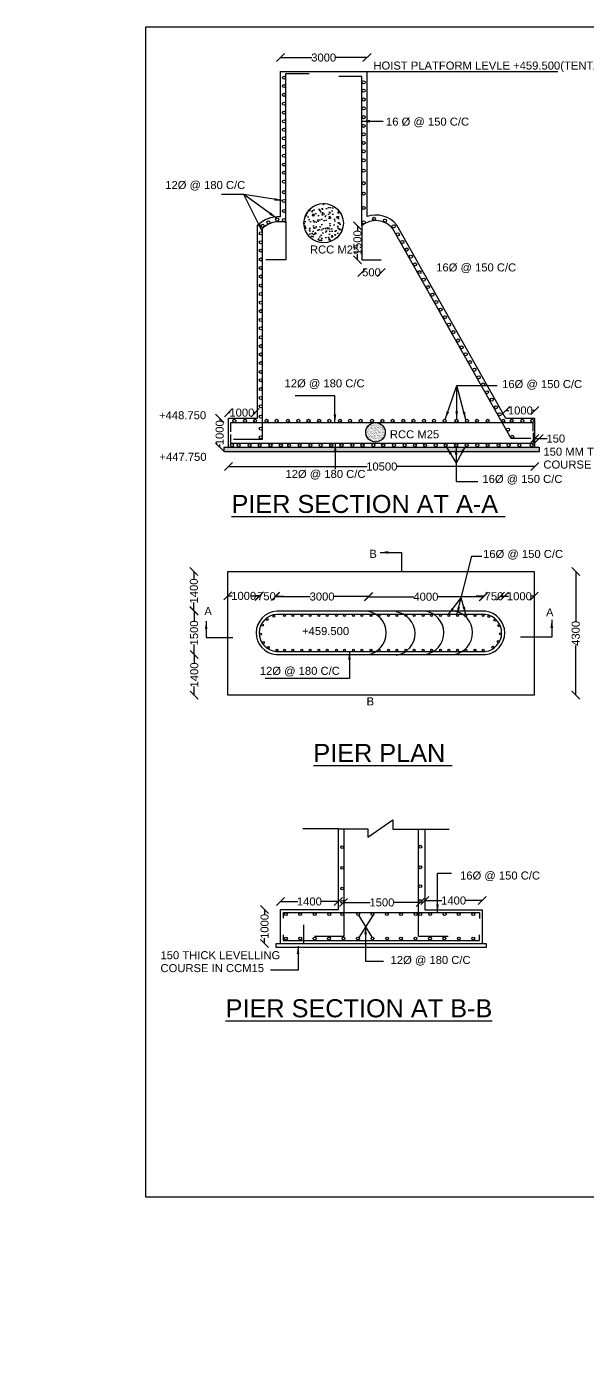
# Model space of a CAD drawing. Header units: millimetres. Extents: x 2282376 to 2969444, y 18293550 to 18626589.
# Drawn here: x 2282376 to 2421875, y 18293550 to 18626589 of the extents above; entities that cross this region are included whole.
import ezdxf

# ---------------------------------------------------------------- set-up
doc = ezdxf.new("R2010")
doc.units = ezdxf.units.MM
doc.header["$MEASUREMENT"] = 0
doc.layers.add('DRAWING', color=2, linetype='Continuous')
doc.layers.add('TEXT', color=7, linetype='Continuous')
doc.styles.get("Standard").update_dxf_attribs({"font": 'arial.ttf', "height": 2000})
doc.dimstyles.get("Standard").update_dxf_attribs({"dimtxt": 2000, "dimasz": 2000, "dimexe": 0.18, "dimexo": 0.0625, "dimgap": 0.09, "dimtad": 0, "dimdec": 0, "dimzin": 0, "dimdsep": 46, "dimtxsty": 'Standard', "dimblk": 'OBLIQUE', "dimcen": 0.09, "dimse1": 1, "dimse2": 1, "dimadec": 0, "dimazin": 0, "dimtfac": 1, "dimtdec": 0, "dimtofl": 0, "dimtmove": 0, "dimatfit": 3, "dimfxl": 1, "dimtolj": 1, "dimtzin": 0, "dimarcsym": 0})

# ---------------------------------------------------------------- blocks, each defined once
blk = doc.blocks.new('_Oblique')
at = {"color": 0, "linetype": 'ByBlock', "lineweight": -2}
blk.add_line((-0.5, -0.5), (0.5, 0.5), dxfattribs=at)
blk = doc.blocks.new('*D56')
at = {"layer": 'Defpoints', "color": 0, "transparency": 16777216}
for p in [(2367062, 18618902), (2345496, 18615444), (2367062, 18615444)]:
    blk.add_point(p, dxfattribs=at)
at = {"layer": 'DRAWING', "color": 0, "lineweight": -2, "transparency": 16777216}
for p, q in [((2345496, 18618902), (2353297, 18618902)), ((2367062, 18618902), (2359261, 18618902))]:
    blk.add_line(p, q, dxfattribs=at)
at = {"layer": 'DRAWING', "color": 0, "lineweight": -2, "transparency": 16777216, "xscale": 2000, "yscale": 2000, "zscale": 2000, "rotation": 180}
blk.add_blockref('_Oblique', (2345496, 18618902), dxfattribs=at)
at = {"layer": 'DRAWING', "color": 0, "lineweight": -2, "transparency": 16777216, "xscale": 2000, "yscale": 2000, "zscale": 2000}
blk.add_blockref('_Oblique', (2367062, 18618902), dxfattribs=at)
at = {"layer": 'DRAWING', "color": 0, "transparency": 16777216, "insert": (2356279, 18618902), "char_height": 2000, "attachment_point": 5}
blk.add_mtext('\\A1;3000', dxfattribs=at)
blk = doc.blocks.new('*D57')
at = {"layer": 'Defpoints', "color": 0, "transparency": 16777216}
for p in [(2365766, 18577011), (2364688, 18568526), (2365766, 18568526)]:
    blk.add_point(p, dxfattribs=at)
at = {"layer": 'DRAWING', "color": 0, "lineweight": -2, "transparency": 16777216}
for p, q in [((2364688, 18577011), (2364688, 18575657)), ((2364688, 18568526), (2364688, 18569880))]:
    blk.add_line(p, q, dxfattribs=at)
at = {"layer": 'DRAWING', "color": 0, "lineweight": -2, "transparency": 16777216, "xscale": 2000, "yscale": 2000, "zscale": 2000}
for p, rotation in [((2364688, 18577011), 90), ((2364688, 18568526), 270)]:
    blk.add_blockref('_Oblique', p, dxfattribs=dict(at, rotation=rotation))
at = {"layer": 'DRAWING', "color": 0, "transparency": 16777216, "insert": (2364688, 18572768), "char_height": 2000, "attachment_point": 5, "rotation": 90}
blk.add_mtext('\\A1;1500', dxfattribs=at)
blk = doc.blocks.new('*D58')
at = {"layer": 'Defpoints', "color": 0, "transparency": 16777216}
for p in [(2365766, 18568526), (2370578, 18568526), (2370578, 18565379)]:
    blk.add_point(p, dxfattribs=at)
at = {"layer": 'DRAWING', "color": 0, "lineweight": -2, "transparency": 16777216}
for p, q in [((2365766, 18565379), (2365966, 18565379)), ((2370578, 18565379), (2370378, 18565379))]:
    blk.add_line(p, q, dxfattribs=at)
at = {"layer": 'DRAWING', "color": 0, "lineweight": -2, "transparency": 16777216, "xscale": 2000, "yscale": 2000, "zscale": 2000, "rotation": 180}
blk.add_blockref('_Oblique', (2365766, 18565379), dxfattribs=at)
at = {"layer": 'DRAWING', "color": 0, "lineweight": -2, "transparency": 16777216, "xscale": 2000, "yscale": 2000, "zscale": 2000}
blk.add_blockref('_Oblique', (2370578, 18565379), dxfattribs=at)
at = {"layer": 'DRAWING', "color": 0, "transparency": 16777216, "insert": (2368172, 18565379), "char_height": 2000, "attachment_point": 5}
blk.add_mtext('\\A1;500', dxfattribs=at)
blk = doc.blocks.new('*D59')
at = {"layer": 'Defpoints', "color": 0, "transparency": 16777216}
for p in [(2339219, 18530424), (2332612, 18529011), (2339219, 18528770)]:
    blk.add_point(p, dxfattribs=at)
at = {"layer": 'DRAWING', "color": 0, "lineweight": -2, "transparency": 16777216}
for p, q in [((2332612, 18530424), (2333026, 18530424)), ((2339219, 18530424), (2338804, 18530424))]:
    blk.add_line(p, q, dxfattribs=at)
at = {"layer": 'DRAWING', "color": 0, "lineweight": -2, "transparency": 16777216, "xscale": 2000, "yscale": 2000, "zscale": 2000, "rotation": 180}
blk.add_blockref('_Oblique', (2332612, 18530424), dxfattribs=at)
at = {"layer": 'DRAWING', "color": 0, "lineweight": -2, "transparency": 16777216, "xscale": 2000, "yscale": 2000, "zscale": 2000}
blk.add_blockref('_Oblique', (2339219, 18530424), dxfattribs=at)
at = {"layer": 'DRAWING', "color": 0, "transparency": 16777216, "insert": (2335915, 18530424), "char_height": 2000, "attachment_point": 5}
blk.add_mtext('\\A1;1000', dxfattribs=at)
blk = doc.blocks.new('*D60')
at = {"layer": 'Defpoints', "color": 0, "transparency": 16777216}
for p in [(2332612, 18529011), (2330389, 18521826), (2332612, 18521826)]:
    blk.add_point(p, dxfattribs=at)
at = {"layer": 'DRAWING', "color": 0, "lineweight": -2, "transparency": 16777216}
for p, q in [((2330389, 18529011), (2330389, 18528308)), ((2330389, 18521826), (2330389, 18522530))]:
    blk.add_line(p, q, dxfattribs=at)
at = {"layer": 'DRAWING', "color": 0, "lineweight": -2, "transparency": 16777216, "xscale": 2000, "yscale": 2000, "zscale": 2000}
for p, rotation in [((2330389, 18529011), 90), ((2330389, 18521826), 270)]:
    blk.add_blockref('_Oblique', p, dxfattribs=dict(at, rotation=rotation))
at = {"layer": 'DRAWING', "color": 0, "transparency": 16777216, "insert": (2330389, 18525419), "char_height": 2000, "attachment_point": 5, "rotation": 90}
blk.add_mtext('\\A1;1000', dxfattribs=at)
blk = doc.blocks.new('*D61')
at = {"layer": 'Defpoints', "color": 0, "transparency": 16777216}
for p in [(2332612, 18521826), (2408853, 18521826), (2408853, 18516992)]:
    blk.add_point(p, dxfattribs=at)
at = {"layer": 'DRAWING', "color": 0, "lineweight": -2, "transparency": 16777216}
for p, q in [((2332612, 18516992), (2367067, 18516992)), ((2408853, 18516992), (2374398, 18516992))]:
    blk.add_line(p, q, dxfattribs=at)
at = {"layer": 'DRAWING', "color": 0, "lineweight": -2, "transparency": 16777216, "xscale": 2000, "yscale": 2000, "zscale": 2000, "rotation": 180}
blk.add_blockref('_Oblique', (2332612, 18516992), dxfattribs=at)
at = {"layer": 'DRAWING', "color": 0, "lineweight": -2, "transparency": 16777216, "xscale": 2000, "yscale": 2000, "zscale": 2000}
blk.add_blockref('_Oblique', (2408853, 18516992), dxfattribs=at)
at = {"layer": 'DRAWING', "color": 0, "transparency": 16777216, "insert": (2370733, 18516992), "char_height": 2000, "attachment_point": 5}
blk.add_mtext('\\A1;10500', dxfattribs=at)
blk = doc.blocks.new('*D62')
at = {"layer": 'Defpoints', "color": 0, "transparency": 16777216}
for p in [(2408853, 18530962), (2401610, 18528927), (2408853, 18528927)]:
    blk.add_point(p, dxfattribs=at)
at = {"layer": 'DRAWING', "color": 0, "lineweight": -2, "transparency": 16777216}
for p, q in [((2401610, 18530962), (2402343, 18530962)), ((2408853, 18530962), (2408121, 18530962))]:
    blk.add_line(p, q, dxfattribs=at)
at = {"layer": 'DRAWING', "color": 0, "lineweight": -2, "transparency": 16777216, "xscale": 2000, "yscale": 2000, "zscale": 2000, "rotation": 180}
blk.add_blockref('_Oblique', (2401610, 18530962), dxfattribs=at)
at = {"layer": 'DRAWING', "color": 0, "lineweight": -2, "transparency": 16777216, "xscale": 2000, "yscale": 2000, "zscale": 2000}
blk.add_blockref('_Oblique', (2408853, 18530962), dxfattribs=at)
at = {"layer": 'DRAWING', "color": 0, "transparency": 16777216, "insert": (2405232, 18530962), "char_height": 2000, "attachment_point": 5}
blk.add_mtext('\\A1;1000', dxfattribs=at)
blk = doc.blocks.new('*D63')
at = {"layer": 'Defpoints', "color": 0, "transparency": 16777216}
for p in [(2409933, 18523956), (2408853, 18521826), (2409933, 18521826)]:
    blk.add_point(p, dxfattribs=at)
at = {"layer": 'DRAWING', "color": 0, "lineweight": -2, "transparency": 16777216}
for p, q in [((2408853, 18523956), (2409933, 18523956)), ((2409933, 18523956), (2411933, 18523956))]:
    blk.add_line(p, q, dxfattribs=at)
at = {"layer": 'DRAWING', "color": 0, "lineweight": -2, "transparency": 16777216, "xscale": 2000, "yscale": 2000, "zscale": 2000, "rotation": 180}
blk.add_blockref('_Oblique', (2408853, 18523956), dxfattribs=at)
at = {"layer": 'DRAWING', "color": 0, "lineweight": -2, "transparency": 16777216, "xscale": 2000, "yscale": 2000, "zscale": 2000}
blk.add_blockref('_Oblique', (2409933, 18523956), dxfattribs=at)
at = {"layer": 'DRAWING', "color": 0, "transparency": 16777216, "insert": (2414045, 18523956), "char_height": 2000, "attachment_point": 5}
blk.add_mtext('\\A1;150', dxfattribs=at)
blk = doc.blocks.new('*D92')
at = {"layer": 'Defpoints', "color": 0, "transparency": 16777216}
for p in [(2359924, 18408607), (2345502, 18406627), (2359924, 18406627)]:
    blk.add_point(p, dxfattribs=at)
at = {"layer": 'DRAWING', "color": 0, "lineweight": -2, "transparency": 16777216}
for p, q in [((2345502, 18408607), (2349824, 18408607)), ((2359924, 18408607), (2355602, 18408607))]:
    blk.add_line(p, q, dxfattribs=at)
at = {"layer": 'DRAWING', "color": 0, "lineweight": -2, "transparency": 16777216, "xscale": 2000, "yscale": 2000, "zscale": 2000, "rotation": 180}
blk.add_blockref('_Oblique', (2345502, 18408607), dxfattribs=at)
at = {"layer": 'DRAWING', "color": 0, "lineweight": -2, "transparency": 16777216, "xscale": 2000, "yscale": 2000, "zscale": 2000}
blk.add_blockref('_Oblique', (2359924, 18408607), dxfattribs=at)
at = {"layer": 'DRAWING', "color": 0, "transparency": 16777216, "insert": (2352713, 18408607), "char_height": 2000, "attachment_point": 5}
blk.add_mtext('\\A1;1400', dxfattribs=at)
blk = doc.blocks.new('*D93')
at = {"layer": 'Defpoints', "color": 0, "transparency": 16777216}
for p in [(2361228, 18408393), (2380321, 18408367), (2380321, 18408367)]:
    blk.add_point(p, dxfattribs=at)
at = {"layer": 'DRAWING', "color": 0, "lineweight": -2, "transparency": 16777216}
for p, q in [((2361228, 18408367), (2367886, 18408367)), ((2380321, 18408367), (2373664, 18408367))]:
    blk.add_line(p, q, dxfattribs=at)
at = {"layer": 'DRAWING', "color": 0, "lineweight": -2, "transparency": 16777216, "xscale": 2000, "yscale": 2000, "zscale": 2000, "rotation": 180}
blk.add_blockref('_Oblique', (2361228, 18408367), dxfattribs=at)
at = {"layer": 'DRAWING', "color": 0, "lineweight": -2, "transparency": 16777216, "xscale": 2000, "yscale": 2000, "zscale": 2000}
blk.add_blockref('_Oblique', (2380321, 18408367), dxfattribs=at)
at = {"layer": 'DRAWING', "color": 0, "transparency": 16777216, "insert": (2370775, 18408367), "char_height": 2000, "attachment_point": 5}
blk.add_mtext('\\A1;1500', dxfattribs=at)
blk = doc.blocks.new('*D94')
at = {"layer": 'Defpoints', "color": 0, "transparency": 16777216}
for p in [(2395742, 18408849), (2381485, 18406545), (2395742, 18406545)]:
    blk.add_point(p, dxfattribs=at)
at = {"layer": 'DRAWING', "color": 0, "lineweight": -2, "transparency": 16777216}
for p, q in [((2381485, 18408849), (2385725, 18408849)), ((2395742, 18408849), (2391502, 18408849))]:
    blk.add_line(p, q, dxfattribs=at)
at = {"layer": 'DRAWING', "color": 0, "lineweight": -2, "transparency": 16777216, "xscale": 2000, "yscale": 2000, "zscale": 2000, "rotation": 180}
blk.add_blockref('_Oblique', (2381485, 18408849), dxfattribs=at)
at = {"layer": 'DRAWING', "color": 0, "lineweight": -2, "transparency": 16777216, "xscale": 2000, "yscale": 2000, "zscale": 2000}
blk.add_blockref('_Oblique', (2395742, 18408849), dxfattribs=at)
at = {"layer": 'DRAWING', "color": 0, "transparency": 16777216, "insert": (2388614, 18408849), "char_height": 2000, "attachment_point": 5}
blk.add_mtext('\\A1;1400', dxfattribs=at)
blk = doc.blocks.new('*D95')
at = {"layer": 'Defpoints', "color": 0, "transparency": 16777216}
for p in [(2345502, 18406627), (2341570, 18398181), (2345502, 18398181)]:
    blk.add_point(p, dxfattribs=at)
at = {"layer": 'DRAWING', "color": 0, "lineweight": -2, "transparency": 16777216}
for p, q in [((2341570, 18406627), (2341570, 18405293)), ((2341570, 18398181), (2341570, 18399515))]:
    blk.add_line(p, q, dxfattribs=at)
at = {"layer": 'DRAWING', "color": 0, "lineweight": -2, "transparency": 16777216, "xscale": 2000, "yscale": 2000, "zscale": 2000}
for p, rotation in [((2341570, 18406627), 90), ((2341570, 18398181), 270)]:
    blk.add_blockref('_Oblique', p, dxfattribs=dict(at, rotation=rotation))
at = {"layer": 'DRAWING', "color": 0, "transparency": 16777216, "insert": (2341570, 18402404), "char_height": 2000, "attachment_point": 5, "rotation": 90}
blk.add_mtext('\\A1;1000', dxfattribs=at)
blk = doc.blocks.new('*D96')
at = {"layer": 'Defpoints', "color": 0, "transparency": 16777216}
for p in [(2332429, 18484762), (2332429, 18476372), (2340308, 18476372)]:
    blk.add_point(p, dxfattribs=at)
at = {"layer": 'DRAWING', "color": 0, "lineweight": -2, "transparency": 16777216}
for p, q in [((2332429, 18484762), (2333480, 18484762)), ((2340308, 18484762), (2339257, 18484762))]:
    blk.add_line(p, q, dxfattribs=at)
at = {"layer": 'DRAWING', "color": 0, "lineweight": -2, "transparency": 16777216, "xscale": 2000, "yscale": 2000, "zscale": 2000, "rotation": 180}
blk.add_blockref('_Oblique', (2332429, 18484762), dxfattribs=at)
at = {"layer": 'DRAWING', "color": 0, "lineweight": -2, "transparency": 16777216, "xscale": 2000, "yscale": 2000, "zscale": 2000}
blk.add_blockref('_Oblique', (2340308, 18484762), dxfattribs=at)
at = {"layer": 'DRAWING', "color": 0, "transparency": 16777216, "insert": (2336369, 18484762), "char_height": 2000, "attachment_point": 5}
blk.add_mtext('\\A1;1000', dxfattribs=at)
blk = doc.blocks.new('*D97')
at = {"layer": 'Defpoints', "color": 0, "transparency": 16777216}
for p in [(2344285, 18484658), (2344285, 18480133), (2340230, 18475587)]:
    blk.add_point(p, dxfattribs=at)
at = {"layer": 'DRAWING', "color": 0, "lineweight": -2, "transparency": 16777216}
for p, q in [((2340230, 18484658), (2338230, 18484658)), ((2344285, 18484658), (2346285, 18484658))]:
    blk.add_line(p, q, dxfattribs=at)
at = {"layer": 'DRAWING', "color": 0, "lineweight": -2, "transparency": 16777216, "xscale": 2000, "yscale": 2000, "zscale": 2000}
blk.add_blockref('_Oblique', (2340230, 18484658), dxfattribs=at)
at = {"layer": 'DRAWING', "color": 0, "lineweight": -2, "transparency": 16777216, "xscale": 2000, "yscale": 2000, "zscale": 2000, "rotation": 180}
blk.add_blockref('_Oblique', (2344285, 18484658), dxfattribs=at)
at = {"layer": 'DRAWING', "color": 0, "transparency": 16777216, "insert": (2342040, 18484658), "char_height": 2000, "attachment_point": 5}
blk.add_mtext('\\A1;750', dxfattribs=at)
blk = doc.blocks.new('*D98')
at = {"layer": 'Defpoints', "color": 0, "transparency": 16777216}
for p in [(2367466, 18484592), (2367466, 18480875), (2344285, 18480133)]:
    blk.add_point(p, dxfattribs=at)
at = {"layer": 'DRAWING', "color": 0, "lineweight": -2, "transparency": 16777216}
for p, q in [((2344285, 18484592), (2352893, 18484592)), ((2367466, 18484592), (2358858, 18484592))]:
    blk.add_line(p, q, dxfattribs=at)
at = {"layer": 'DRAWING', "color": 0, "lineweight": -2, "transparency": 16777216, "xscale": 2000, "yscale": 2000, "zscale": 2000, "rotation": 180}
blk.add_blockref('_Oblique', (2344285, 18484592), dxfattribs=at)
at = {"layer": 'DRAWING', "color": 0, "lineweight": -2, "transparency": 16777216, "xscale": 2000, "yscale": 2000, "zscale": 2000}
blk.add_blockref('_Oblique', (2367466, 18484592), dxfattribs=at)
at = {"layer": 'DRAWING', "color": 0, "transparency": 16777216, "insert": (2355875, 18484592), "char_height": 2000, "attachment_point": 5}
blk.add_mtext('\\A1;3000', dxfattribs=at)
blk = doc.blocks.new('*D99')
at = {"layer": 'Defpoints', "color": 0, "transparency": 16777216}
for p in [(2395975, 18484550), (2367466, 18480875), (2395975, 18480109)]:
    blk.add_point(p, dxfattribs=at)
at = {"layer": 'DRAWING', "color": 0, "lineweight": -2, "transparency": 16777216}
for p, q in [((2367466, 18484550), (2378697, 18484550)), ((2395975, 18484550), (2384743, 18484550))]:
    blk.add_line(p, q, dxfattribs=at)
at = {"layer": 'DRAWING', "color": 0, "lineweight": -2, "transparency": 16777216, "xscale": 2000, "yscale": 2000, "zscale": 2000, "rotation": 180}
blk.add_blockref('_Oblique', (2367466, 18484550), dxfattribs=at)
at = {"layer": 'DRAWING', "color": 0, "lineweight": -2, "transparency": 16777216, "xscale": 2000, "yscale": 2000, "zscale": 2000}
blk.add_blockref('_Oblique', (2395975, 18484550), dxfattribs=at)
at = {"layer": 'DRAWING', "color": 0, "transparency": 16777216, "insert": (2381720, 18484550), "char_height": 2000, "attachment_point": 5}
blk.add_mtext('\\A1;4000', dxfattribs=at)
blk = doc.blocks.new('*D100')
at = {"layer": 'Defpoints', "color": 0, "transparency": 16777216}
for p in [(2400291, 18484664), (2396211, 18479866), (2400291, 18475052)]:
    blk.add_point(p, dxfattribs=at)
at = {"layer": 'DRAWING', "color": 0, "lineweight": -2, "transparency": 16777216}
for p, q in [((2396211, 18484664), (2394211, 18484664)), ((2400291, 18484664), (2402291, 18484664))]:
    blk.add_line(p, q, dxfattribs=at)
at = {"layer": 'DRAWING', "color": 0, "lineweight": -2, "transparency": 16777216, "xscale": 2000, "yscale": 2000, "zscale": 2000}
blk.add_blockref('_Oblique', (2396211, 18484664), dxfattribs=at)
at = {"layer": 'DRAWING', "color": 0, "lineweight": -2, "transparency": 16777216, "xscale": 2000, "yscale": 2000, "zscale": 2000, "rotation": 180}
blk.add_blockref('_Oblique', (2400291, 18484664), dxfattribs=at)
at = {"layer": 'DRAWING', "color": 0, "transparency": 16777216, "insert": (2398664, 18484664), "char_height": 2000, "attachment_point": 5}
blk.add_mtext('\\A1;750', dxfattribs=at)
blk = doc.blocks.new('*D101')
at = {"layer": 'Defpoints', "color": 0, "transparency": 16777216}
for p in [(2401291, 18484664), (2408686, 18484664), (2408686, 18484664)]:
    blk.add_point(p, dxfattribs=at)
at = {"layer": 'DRAWING', "color": 0, "lineweight": -2, "transparency": 16777216}
for p, q in [((2401291, 18484664), (2402100, 18484664)), ((2408686, 18484664), (2407878, 18484664))]:
    blk.add_line(p, q, dxfattribs=at)
at = {"layer": 'DRAWING', "color": 0, "lineweight": -2, "transparency": 16777216, "xscale": 2000, "yscale": 2000, "zscale": 2000, "rotation": 180}
blk.add_blockref('_Oblique', (2401291, 18484664), dxfattribs=at)
at = {"layer": 'DRAWING', "color": 0, "lineweight": -2, "transparency": 16777216, "xscale": 2000, "yscale": 2000, "zscale": 2000}
blk.add_blockref('_Oblique', (2408686, 18484664), dxfattribs=at)
at = {"layer": 'DRAWING', "color": 0, "transparency": 16777216, "insert": (2404989, 18484664), "char_height": 2000, "attachment_point": 5}
blk.add_mtext('\\A1;1000', dxfattribs=at)
blk = doc.blocks.new('*D102')
at = {"layer": 'Defpoints', "color": 0, "transparency": 16777216}
for p in [(2332429, 18490853), (2323978, 18481138), (2332429, 18481138)]:
    blk.add_point(p, dxfattribs=at)
at = {"layer": 'DRAWING', "color": 0, "lineweight": -2, "transparency": 16777216}
for p, q in [((2323978, 18490853), (2323978, 18488884)), ((2323978, 18481138), (2323978, 18483107))]:
    blk.add_line(p, q, dxfattribs=at)
at = {"layer": 'DRAWING', "color": 0, "lineweight": -2, "transparency": 16777216, "xscale": 2000, "yscale": 2000, "zscale": 2000}
for p, rotation in [((2323978, 18490853), 90), ((2323978, 18481138), 270)]:
    blk.add_blockref('_Oblique', p, dxfattribs=dict(at, rotation=rotation))
at = {"layer": 'DRAWING', "color": 0, "transparency": 16777216, "insert": (2323978, 18485996), "char_height": 2000, "attachment_point": 5, "rotation": 90}
blk.add_mtext('\\A1;1400', dxfattribs=at)
blk = doc.blocks.new('*D103')
at = {"layer": 'Defpoints', "color": 0, "transparency": 16777216}
for p in [(2344588, 18480935), (2324026, 18470128), (2344460, 18470128)]:
    blk.add_point(p, dxfattribs=at)
at = {"layer": 'DRAWING', "color": 0, "lineweight": -2, "transparency": 16777216}
for p, q in [((2324026, 18480935), (2324026, 18478420)), ((2324026, 18470128), (2324026, 18472642))]:
    blk.add_line(p, q, dxfattribs=at)
at = {"layer": 'DRAWING', "color": 0, "lineweight": -2, "transparency": 16777216, "xscale": 2000, "yscale": 2000, "zscale": 2000}
for p, rotation in [((2324026, 18480935), 90), ((2324026, 18470128), 270)]:
    blk.add_blockref('_Oblique', p, dxfattribs=dict(at, rotation=rotation))
at = {"layer": 'DRAWING', "color": 0, "transparency": 16777216, "insert": (2324026, 18475531), "char_height": 2000, "attachment_point": 5, "rotation": 90}
blk.add_mtext('\\A1;1500', dxfattribs=at)
blk = doc.blocks.new('*D104')
at = {"layer": 'Defpoints', "color": 0, "transparency": 16777216}
for p in [(2345047, 18470128), (2324075, 18460003), (2345047, 18460003)]:
    blk.add_point(p, dxfattribs=at)
at = {"layer": 'DRAWING', "color": 0, "lineweight": -2, "transparency": 16777216}
for p, q in [((2324075, 18470128), (2324075, 18467954)), ((2324075, 18460003), (2324075, 18462177))]:
    blk.add_line(p, q, dxfattribs=at)
at = {"layer": 'DRAWING', "color": 0, "lineweight": -2, "transparency": 16777216, "xscale": 2000, "yscale": 2000, "zscale": 2000}
for p, rotation in [((2324075, 18470128), 90), ((2324075, 18460003), 270)]:
    blk.add_blockref('_Oblique', p, dxfattribs=dict(at, rotation=rotation))
at = {"layer": 'DRAWING', "color": 0, "transparency": 16777216, "insert": (2324075, 18465065), "char_height": 2000, "attachment_point": 5, "rotation": 90}
blk.add_mtext('\\A1;1400', dxfattribs=at)
blk = doc.blocks.new('*D105')
at = {"layer": 'Defpoints', "color": 0, "transparency": 16777216}
for p in [(2408686, 18490853), (2408686, 18460003), (2419010, 18460003)]:
    blk.add_point(p, dxfattribs=at)
at = {"layer": 'DRAWING', "color": 0, "lineweight": -2, "transparency": 16777216}
for p, q in [((2419010, 18490853), (2419010, 18478451)), ((2419010, 18460003), (2419010, 18472405))]:
    blk.add_line(p, q, dxfattribs=at)
at = {"layer": 'DRAWING', "color": 0, "lineweight": -2, "transparency": 16777216, "xscale": 2000, "yscale": 2000, "zscale": 2000}
for p, rotation in [((2419010, 18490853), 90), ((2419010, 18460003), 270)]:
    blk.add_blockref('_Oblique', p, dxfattribs=dict(at, rotation=rotation))
at = {"layer": 'DRAWING', "color": 0, "transparency": 16777216, "insert": (2419010, 18475428), "char_height": 2000, "attachment_point": 5, "rotation": 90}
blk.add_mtext('\\A1;4300', dxfattribs=at)

msp = doc.modelspace()

# ---------------------------------------------------------------- hatches: boundary and pattern name
at = {"layer": 'DRAWING'}
h = msp.add_hatch(dxfattribs=at)
h.set_pattern_fill('AR-CONC', color=0, scale=400, style=0)
h.set_pattern_definition([(50, (0, 0), (2869.04073, -251.00854), [300, -3300]), (355, (0, 0), (-555.00533, 3008.76853), [240, -2640]), (100.4514, (239, -21), (2314.03753, 2757.75817), [254.96076, -2804.56845]), (46.1842, (0, 800), (4268.9642, -662.07606), [450, -4950]), (96.6356, (355.7, 745), (3738.6508, 3896.4715), [382.4412, -4206.852]), (351.1842, (0, 800), (3738.6478, 3896.4744), [360, -3960]), (21, (400, 600), (2387.6282, -1610.47556), [300, -3300]), (326, (400, 600), (973.26133, 2900.6002), [240, -2640]), (71.4514, (599, 465.8), (3360.8905, 1290.122), [254.96076, -2804.56845]), (37.5, (0, 0), (48.63942, 1331.575415), [0, -2608, 0, -2680, 0, -2650]), (7.5, (0, 0), (1052.27815, 1577.64685), [0, -1528, 0, -2548, 0, -1010]), (327.5, (-892, 0), (2135.289745, -90.21949), [0, -1000, 0, -3120, 0, -4140]), (317.5, (-1292, 0), (2332.74468, 400.41993), [0, -1300, 0, -2072, 0, -2940])])
h.paths.add_polyline_path([(2351373.8, 18577639, 1), (2361169.7, 18577639, 1.00000018)])
h = msp.add_hatch(dxfattribs=at)
h.set_pattern_fill('AR-SAND', color=0, scale=250, style=0)
h.set_pattern_definition([(37.5, (0, 0), (-15.7483395, 481.705942), [0, -380, 0, -425, 0, -406.25]), (7.5, (0, 0), (442.444176, 705.536516), [0, -205, 0, -342.5, 0, -131.25]), (327.5, (-307.5, 0), (778.535465, 1.414763), [0, -125, 0, -450, 0, -587.5]), (317.5, (-307.5, 0), (751.53165, 219.418891), [0, -62.5, 0, -295, 0, -337.5])])
edge = h.paths.add_edge_path()
edge.add_arc((2369178.8, 18525531), 2425.6, 0, 360)
h = msp.add_hatch(dxfattribs=at)
h.set_pattern_fill('AR-SAND', color=0, scale=450, style=0)
h.set_pattern_definition([(37.5, (0, 0), (-28.34701, 867.070696), [0, -684, 0, -765, 0, -731.25]), (7.5, (0, 0), (796.39952, 1269.96573), [0, -369, 0, -616.5, 0, -236.25]), (327.5, (-553.5, 0), (1401.363838, 2.546574), [0, -225, 0, -810, 0, -1057.5]), (317.5, (-553.5, 0), (1352.75697, 394.954004), [0, -112.5, 0, -531, 0, -607.5])])
h.paths.add_polyline_path([(2409933.2, 18521825.9), (2331493.3, 18521825.9), (2331493.3, 18520650.3), (2409933.2, 18520650.3)])

# ---------------------------------------------------------------- linework, layer by layer
at = {"layer": 'DRAWING', "color": 0}
for points in [[(2794343.7, 18334935.7), (2312014.2, 18334935.7), (2312014.2, 18626588.9), (2794343.7, 18626588.9)], [(2331493.3, 18521825.9), (2409933.2, 18521825.9), (2409933.2, 18520650.3), (2331493.3, 18520650.3)], [(2332429.4, 18490853.1), (2408686.2, 18490853.1), (2408686.2, 18460003.2), (2332429.4, 18460003.2)], [(2344413, 18398180.6), (2396740.1, 18398180.6), (2396740.1, 18397120.6), (2344413, 18397120.6)]]:
    msp.add_lwpolyline(points, close=True, dxfattribs=at)
for points in [[(2332611.8, 18521825.9), (2332611.8, 18529011.3), (2339823.6, 18529011.3), (2339823.6, 18577126, -0.21548694), (2345495.9, 18579335.2), (2345495.9, 18615443.8), (2367062.2, 18615443.8)], [(2333795.9, 18523801), (2341075.3, 18523801), (2341075.3, 18576328.1, -0.27963339), (2346839.6, 18577854.7), (2346839.6, 18614906.6), (2352629.7, 18614906.6)], [(2407800.2, 18523985.9), (2402915.4, 18523985.9), (2373510.2, 18576241, 0.41731009), (2365766.1, 18577011.1), (2365766.1, 18614164), (2360059.4, 18614164)], [(2408853.5, 18521825.9), (2408853.5, 18528927), (2401610.3, 18528927), (2374500.3, 18577177.2, 0.31684923), (2367062.2, 18579283.8), (2367062.2, 18615443.8), (2414580.4, 18615443.8)], [(2344459.8, 18470127.7), (2396559, 18470127.7, 0.88582078), (2396559, 18480934.6), (2344588.3, 18480934.6, 0.93745065), (2344459.8, 18470127.7, 1.0240703)]]:
    msp.add_lwpolyline(points, format="xyb", dxfattribs=at)
for points in [[(2346839.6, 18577854.7), (2346839.6, 18568521), (2341911.2, 18568521)], [(2365766.1, 18577011.1), (2365766.1, 18568525.9), (2370578.3, 18568525.9)], [(2333164.7, 18525608.3), (2333164.7, 18527978.2), (2408332.6, 18527978.2), (2408332.6, 18525848.4)], [(2408420.1, 18525411.4), (2408420.1, 18522736.9), (2333164.7, 18522736.9), (2333164.7, 18524992.4)], [(2359924.3, 18426716), (2367288.8, 18426716), (2367288.8, 18424639.3), (2373447.5, 18428954.9), (2373447.5, 18426677.4), (2387530.1, 18426677.4)], [(2345501.9, 18398180.6), (2345501.9, 18406627.1), (2359924.3, 18406627.1), (2359924.3, 18426716), (2351062, 18426716)], [(2361268.5, 18426716), (2361268.5, 18399912.9), (2353972.4, 18399912.9)], [(2387272.4, 18399928.8), (2379906.5, 18399928.8), (2379906.5, 18426677.4)], [(2381485.3, 18426677.4), (2381485.3, 18406545.2), (2395741.7, 18406545.2), (2395741.7, 18398180.6)], [(2346277.6, 18404434), (2346277.6, 18405901.5), (2395067.9, 18405901.5), (2395067.9, 18404403.7)], [(2368497.5, 18405128.6), (2364989.1, 18399672.1)], [(2368347.7, 18399719.3), (2365044.7, 18405174.6)], [(2351319.7, 18398180.6), (2351319.7, 18402773)], [(2346228.1, 18400313.1), (2346228.1, 18398910.1), (2395051, 18398910.1), (2395051, 18400278.7)]]:
    msp.add_lwpolyline(points, dxfattribs=at)
msp.add_lwpolyline([(2344490.5, 18470899.5), (2396510.5, 18470899.5, 0.87727057), (2396510.5, 18480162.8), (2344609.4, 18480162.8, 0.93261454)], format="xyb", close=True, dxfattribs=at)
for centre, radius in [((2346414.5, 18613868.6), 381.5), ((2346414.5, 18611794.6), 381.5), ((2366210, 18612714), 381.5), ((2366210, 18610639.9), 381.5), ((2346414.5, 18609615), 381.5), ((2346414.5, 18607422.8), 381.5), ((2366210, 18608460.4), 381.5), ((2346414.5, 18605208.1), 381.5), ((2366210, 18606268.1), 381.5), ((2366210, 18604053.5), 381.5), ((2346414.5, 18603028.6), 381.5), ((2346414.5, 18600943.5), 381.5), ((2366210, 18601873.9), 381.5), ((2346414.5, 18598799.2), 381.5), ((2346414.5, 18596683.1), 381.5), ((2366210, 18599788.9), 381.5), ((2366210, 18597644.5), 381.5), ((2346414.5, 18594468.5), 381.5), ((2366210, 18595528.5), 381.5), ((2366210, 18593313.8), 381.5), ((2346414.5, 18592248.1), 381.5), ((2346414.5, 18590199.1), 381.5), ((2366210, 18590712.4), 381.5), ((2346414.5, 18587982.5), 381.5), ((2366210, 18587606.9), 381.5), ((2346414.5, 18585366.9), 381.5), ((2366210, 18585016.9), 381.5), ((2346414.5, 18583150.3), 381.5), ((2346414.5, 18580694.7), 381.5), ((2356271.8, 18577639), 4898), ((2366210, 18581445.8), 381.5), ((2341104, 18576977), 381.5), ((2342525.8, 18577866.9), 381.5), ((2344701.4, 18578517.3), 381.5), ((2346414.5, 18578448.8), 381.5), ((2366210, 18577835.6), 381.5), ((2368833.3, 18578728.2), 381.5), ((2371532.7, 18578253.4), 381.5), ((2373699.8, 18576867), 381.5), ((2340624.3, 18575094.3), 381.5), ((2374745.3, 18574853.9), 381.5), ((2340624.3, 18572869.4), 381.5), ((2340624.3, 18570815.7), 381.5), ((2375870.8, 18572942.2), 381.5), ((2376954.3, 18571081), 381.5), ((2340624.3, 18568582.4), 381.5), ((2377961.8, 18569295.8), 381.5), ((2379026.4, 18567358.6), 381.5), ((2340624.3, 18566494.4), 381.5), ((2340624.3, 18564347), 381.5), ((2380130.2, 18565451.2), 381.5), ((2381175.7, 18563571.1), 381.5), ((2340624.3, 18562087.9), 381.5), ((2340624.3, 18559976.3), 381.5), ((2382222.8, 18561701.2), 381.5), ((2340624.3, 18557837), 381.5), ((2383325.3, 18559840), 381.5), ((2384294.8, 18558016.8), 381.5), ((2340624.3, 18555709.5), 381.5), ((2340624.3, 18553518.8), 381.5), ((2385379.3, 18556109.3), 381.5), ((2386462.9, 18554210.2), 381.5), ((2340624.3, 18551441.2), 381.5), ((2387470.4, 18552330), 381.5), ((2388534.9, 18550487.8), 381.5), ((2340624.3, 18549182.3), 381.5), ((2340624.3, 18546991.7), 381.5), ((2389694.2, 18548398.4), 381.5), ((2390607.2, 18546728.5), 381.5), ((2340624.3, 18544914.1), 381.5), ((2391610.9, 18544936.9), 381.5), ((2340624.3, 18542769.5), 381.5), ((2340624.3, 18540578.9), 381.5), ((2392714.1, 18543013.3), 381.5), ((2393784.4, 18541146.6), 381.5), ((2340624.3, 18538501.3), 381.5), ((2394854.6, 18539214.5), 381.5), ((2395915.8, 18537450.2), 381.5), ((2340624.3, 18536286.2), 381.5), ((2340624.3, 18534095.5), 381.5), ((2396938.4, 18535512.9), 381.5), ((2398120.4, 18533660.7), 381.5), ((2340624.3, 18532017.9), 381.5), ((2399165.9, 18531780.5), 381.5), ((2400062.4, 18530011.7), 381.5), ((2334046.6, 18528388.7), 381.5), ((2336682.6, 18528388.7), 381.5), ((2339205, 18528388.7), 381.5), ((2340624.3, 18529433.1), 381.5), ((2342061.2, 18528388.7), 381.5), ((2344569.8, 18528388.7), 381.5), ((2347369.2, 18528388.7), 381.5), ((2349986.8, 18528388.7), 381.5), ((2352495.3, 18528388.7), 381.5), ((2355149.3, 18528388.7), 381.5), ((2357694.2, 18528388.7), 381.5), ((2360311.8, 18528388.7), 381.5), ((2362820.4, 18528388.7), 381.5), ((2365474.4, 18528388.7), 381.5), ((2369178.8, 18525531), 2425.6), ((2368290.8, 18528388.7), 381.5), ((2370908.4, 18528388.7), 381.5), ((2373416.9, 18528388.7), 381.5), ((2376070.9, 18528388.7), 381.5), ((2378615.8, 18528388.7), 381.5), ((2381233.4, 18528388.7), 381.5), ((2383742, 18528388.7), 381.5), ((2386396, 18528388.7), 381.5), ((2389337.6, 18528388.7), 381.5), ((2391955.2, 18528388.7), 381.5), ((2394463.8, 18528388.7), 381.5), ((2397117.7, 18528388.7), 381.5), ((2400964.1, 18528379), 381.5), ((2403098.1, 18528388.7), 381.5), ((2405715.7, 18528388.7), 381.5), ((2408224.3, 18528388.7), 381.5), ((2340624.3, 18526439.5), 381.5), ((2340624.3, 18524271.1), 381.5), ((2402166.3, 18526183.3), 381.5), ((2403199.4, 18524419.3), 381.5), ((2333442.1, 18522322), 381.5), ((2335133.6, 18522322), 381.5), ((2337822.3, 18522322), 381.5), ((2340368.6, 18522322), 381.5), ((2343048, 18522322), 381.5), ((2345607.5, 18522322), 381.5), ((2347667, 18522322), 381.5), ((2350326.4, 18522322), 381.5), ((2352985.9, 18522322), 381.5), ((2355525.3, 18522322), 381.5), ((2358144.8, 18522322), 381.5), ((2360712.3, 18522322), 381.5), ((2363431.7, 18522322), 381.5), ((2365931.2, 18522322), 381.5), ((2368630.6, 18522322), 381.5), ((2371076.8, 18522322), 381.5), ((2373796.2, 18522322), 381.5), ((2376435.6, 18522322), 381.5), ((2378975.1, 18522322), 381.5), ((2381520.2, 18522322), 381.5), ((2384139.6, 18522322), 381.5), ((2386659.9, 18522322), 381.5), ((2389251.1, 18522322), 381.5), ((2391874.4, 18522322), 381.5), ((2394529.6, 18522322), 381.5), ((2397120.8, 18522322), 381.5), ((2399808, 18522322), 381.5), ((2402303.3, 18522322), 381.5), ((2404958.5, 18522322), 381.5), ((2408029.6, 18522322), 381.5), ((2341019.2, 18477486), 243.1), ((2342210.3, 18478890.1), 243.1), ((2343901.6, 18479723.1), 243.1), ((2346521.9, 18479865.9), 243.1), ((2348588.5, 18479865.9), 243.1), ((2350870.4, 18479865.9), 243.1), ((2352894, 18479865.9), 243.1), ((2355089.7, 18479865.9), 243.1), ((2357156.3, 18479865.9), 243.1), ((2359438.2, 18479865.9), 243.1), ((2361461.7, 18479865.9), 243.1), ((2363700.5, 18479865.9), 243.1), ((2365767.1, 18479865.9), 243.1), ((2368049, 18479865.9), 243.1), ((2370072.5, 18479865.9), 243.1), ((2372397.5, 18479865.9), 243.1), ((2374464.1, 18479865.9), 243.1), ((2376745.9, 18479865.9), 243.1), ((2378769.5, 18479865.9), 243.1), ((2381028.3, 18479865.9), 243.1), ((2383094.9, 18479865.9), 243.1), ((2385376.8, 18479865.9), 243.1), ((2387400.3, 18479865.9), 243.1), ((2389596.1, 18479865.9), 243.1), ((2391662.7, 18479865.9), 243.1), ((2393944.5, 18479865.9), 243.1), ((2395968.1, 18479865.9), 243.1), ((2397382.9, 18479619.1), 243.1), ((2398878.9, 18478722.4), 243.1), ((2399892.8, 18477344.2), 243.1), ((2340519, 18475201.3), 243.1), ((2400291.1, 18475295.5), 243.1), ((2341283.4, 18473116.4), 243.1), ((2342504, 18471896.9), 243.1), ((2344661, 18471212), 243.1), ((2346521.9, 18471217.7), 243.1), ((2348588.5, 18471217.7), 243.1), ((2350870.4, 18471217.7), 243.1), ((2352894, 18471217.7), 243.1), ((2355089.7, 18471217.7), 243.1), ((2357156.3, 18471217.7), 243.1), ((2359438.2, 18471217.7), 243.1), ((2361461.7, 18471217.7), 243.1), ((2363700.5, 18471217.7), 243.1), ((2365767.1, 18471217.7), 243.1), ((2368049, 18471217.7), 243.1), ((2370072.5, 18471217.7), 243.1), ((2372397.5, 18471217.7), 243.1), ((2374464.1, 18471217.7), 243.1), ((2376745.9, 18471217.7), 243.1), ((2378769.5, 18471217.7), 243.1), ((2381028.3, 18471217.7), 243.1), ((2383094.9, 18471217.7), 243.1), ((2385376.8, 18471217.7), 243.1), ((2387400.3, 18471217.7), 243.1), ((2389596.1, 18471217.7), 243.1), ((2391662.7, 18471217.7), 243.1), ((2393944.5, 18471217.7), 243.1), ((2395968.1, 18471217.7), 243.1), ((2398346.4, 18471957.8), 243.1), ((2399742.6, 18473419.1), 243.1), ((2360885.1, 18422143.2), 359.1), ((2380321.8, 18422253), 359.1), ((2360885.1, 18417012.5), 359.1), ((2380321.8, 18417139.1), 359.1), ((2360885.1, 18411848.5), 359.1), ((2380321.8, 18412423.3), 359.1), ((2360885.1, 18408500.1), 359.1), ((2380321.8, 18408726.2), 359.1), ((2346877.3, 18405481.8), 359.1), ((2350435.6, 18405481.8), 359.1), ((2354060.1, 18405481.8), 359.1), ((2357671.2, 18405481.8), 359.1), ((2360885.1, 18405481.8), 359.1), ((2364858.7, 18405481.8), 359.1), ((2368432.1, 18405481.8), 359.1), ((2372007.5, 18405481.8), 359.1), ((2375533.4, 18405481.8), 359.1), ((2379185.3, 18405481.8), 359.1), ((2380321.8, 18405481.8), 359.1), ((2382776.1, 18405481.8), 359.1), ((2386386.9, 18405481.8), 359.1), ((2389895.1, 18405481.8), 359.1), ((2393506, 18405481.8), 359.1), ((2346877.3, 18399370.1), 359.1), ((2350443.2, 18399370.1), 359.1), ((2354037.5, 18399370.1), 359.1), ((2357603.4, 18399370.1), 359.1), ((2361216.3, 18399370.1), 359.1), ((2364794.9, 18399370.1), 359.1), ((2368431.6, 18399370.1), 359.1), ((2372084.9, 18399370.1), 359.1), ((2375501.4, 18399370.1), 359.1), ((2379120.9, 18399370.1), 359.1), ((2382740.4, 18399370.1), 359.1), ((2386326.1, 18399370.1), 359.1), ((2389911.8, 18399370.1), 359.1), ((2393505.6, 18399370.1), 359.1)]:
    msp.add_circle(centre, radius, dxfattribs=at)
for centre in [(2366403.3, 18475526.9), (2373572.2, 18475375.5), (2380726.9, 18475578.4), (2387889.4, 18475578.4)]:
    msp.add_arc(centre, 5452.2, 277.991043, 82.676589, dxfattribs=at)

# ---------------------------------------------------------------- texts
for s, height, p in [('HOIST PLATFORM LEVLE +459.500(TENTATIVE)', 2000, (2368650.9, 18615910.8)), ('16 Ø @ 150 C/C', 2000, (2371779.5, 18601938.3)), ('12Ø @ 180 C/C', 2000, (2316842.6, 18586148.8)), ('RCC M25', 2000, (2352859.3, 18570079.6)), ('16Ø @ 150 C/C', 2000, (2384281.4, 18565616.5)), ('12Ø @ 180 C/C ', 2000, (2346541.9, 18536735.6)), ('16Ø @ 150 C/C ', 2000, (2400688.3, 18536551.4)), ('+448.750', 2000, (2315300.6, 18528782.9)), ('RCC M25', 2000, (2372758, 18524028.8)), ('+447.750 ', 2000, (2315401.3, 18518414.2)), ('150 MM TH.LEVELLING ', 2000, (2410964.1, 18519707.4)), ('COURSE IN CC M15', 2000, (2410964.1, 18516494.6)), ('12Ø @ 180 C/C ', 2000, (2346767.3, 18514152)), ('16Ø @ 150 C/C ', 2000, (2395784.9, 18512901.9)), ('%%UPIER SECTION AT A-A ', 4500, (2333334, 18505433.3)), ('B', 2000, (2367642.3, 18494247.7)), ('16Ø @ 150 C/C ', 2000, (2395947.5, 18494213.1)), ('A', 2000, (2326577.6, 18479978.2)), ('A', 2000, (2411621.7, 18479654)), ('+459.500', 2000, (2350883.8, 18475002.4)), ('12Ø @ 180 C/C ', 2000, (2340384.2, 18465088.5)), ('B', 2000, (2366951.1, 18457483.4)), ('%%UPIER PLAN ', 4500, (2353711.4, 18443379.2)), ('16Ø @ 150 C/C ', 2000, (2390216.5, 18414090.2)), ('150 THICK LEVELLING ', 2000, (2315660, 18394231)), ('12Ø @ 180 C/C', 2000, (2372928.1, 18393047.8)), ('COURSE IN CCM15', 2000, (2315660, 18391018.2)), ('%%UPIER SECTION AT B-B', 4500, (2331881, 18379757.9))]:
    msp.add_text(s, height=height, dxfattribs=at).set_placement(p)
at = {"layer": 'DRAWING', "color": 0, "char_height": 2000}
for insert, attachment_point in [((2366161.9, 18402263.8), 9), ((2367345.8, 18402477.3), 1)]:
    msp.add_mtext('\\A1;', dxfattribs=dict(at, insert=insert, attachment_point=attachment_point))
at = {"layer": 'TEXT', "color": 0, "char_height": 11, "attachment_point": 1}
for s, insert, width in [('\\pi99.368;// APPROVED //\\P\\pi93.23; SD/-(12-03-2018)\\P\\pi154.87;\\P\\P\\pi87.52; CHIEF ENGINEER  \\P\\pi22.259;CENTRAL DESIGNS ORGANISATION  \\P\\pi21.505;WATER RESOURCES DEPARTMENT  \\P\\pi7.4702;SAI BALAJI COMPLEX,NEAR IRON YARD \\P\\pi12.633;BAHVANIPURAM.VIJAYAWADA-520012.', (2282367.7, 18293914.5), 309.749), ("\\pi120.92;'' T.C.F// \\P\\pi149.12;\\P\\pi128.42;02/4/8\\P\\pi64.01;EXECUTIVE ENGINEER  \\P\\pi89.353;DIVISION NO :VII \\P\\pi16.506;CENTRAL DESIGNS ORGANISATION  \\P\\pi15.752;WATER RESOURCES DEPARTMENT  \\P\\pi1.7166;SAI BALAJI COMPLEX,NEAR IRON YARD \\P\\pi6.879;BAHVANIPURAM.VIJAYAWADA-520012.", (2282454.1, 18293707.8), 298.242)]:
    msp.add_mtext(s, dxfattribs=dict(at, insert=insert, width=width))

# ---------------------------------------------------------------- dimensions: what is measured, and where the dimension line sits
at = {"layer": 'DRAWING', "color": 0}
for base, p1, p2, text, picture, middle in [((2367062.2, 18618901.5), (2345495.9, 18615443.8), (2367062.2, 18615443.8), '3000', '*D56', (2356279.1, 18618901.5)), ((2370578.3, 18565379.2), (2365766.1, 18568525.9), (2370578.3, 18568525.9), '500', '*D58', (2368172.2, 18565379.2)), ((2339218.9, 18530424), (2332611.8, 18529011.3), (2339218.9, 18528770), '1000', '*D59', (2335915.4, 18530424)), ((2408853.5, 18530961.6), (2401610.3, 18528927), (2408853.5, 18528927), '1000', '*D62', (2405231.9, 18530961.6)), ((2409933.2, 18523956.5), (2408853.5, 18521825.9), (2409933.2, 18521825.9), '150', '*D63', (2414045.2, 18523956.5)), ((2408853.5, 18516992.2), (2332611.8, 18521825.9), (2408853.5, 18521825.9), '10500', '*D61', (2370732.6, 18516992.2)), ((2332429.4, 18484762.1), (2340307.6, 18476372.2), (2332429.4, 18476372.2), '1000', '*D96', (2336368.5, 18484762.1)), ((2367465.7, 18484592.5), (2344285, 18480132.8), (2367465.7, 18480874.5), '3000', '*D98', (2355875.3, 18484592.5)), ((2395974.6, 18484549.7), (2367465.7, 18480874.5), (2395974.6, 18480108.9), '4000', '*D99', (2381720.1, 18484549.7)), ((2408686.2, 18484663.8), (2401291.1, 18484663.8), (2408686.2, 18484663.8), '1000', '*D101', (2404988.6, 18484663.8)), ((2359924.3, 18408607.1), (2345501.9, 18406627.1), (2359924.3, 18406627.1), '1400', '*D92', (2352713.1, 18408607.1)), ((2380321.3, 18408367.1), (2361227.9, 18408393.1), (2380321.3, 18408367.1), '1500', '*D93', (2370774.6, 18408367.1)), ((2395741.7, 18408849), (2381485.3, 18406545.2), (2395741.7, 18406545.2), '1400', '*D94', (2388613.5, 18408849))]:
    dim = msp.add_linear_dim(base=base, p1=p1, p2=p2, text=text, dimstyle='Standard', dxfattribs=at)
    dim.commit()
    dim.dimension.update_dxf_attribs({"geometry": picture, "text_midpoint": middle})
for base, p1, p2, text, picture, middle in [((2364688.1, 18568525.9), (2365766.1, 18577011.1), (2365766.1, 18568525.9), '1500', '*D57', (2364688.1, 18572768.5)), ((2330388.9, 18521825.9), (2332611.8, 18529011.3), (2332611.8, 18521825.9), '1000', '*D60', (2330388.9, 18525418.6)), ((2323977.8, 18481138), (2332429.4, 18490853.1), (2332429.4, 18481138), '1400', '*D102', (2323977.8, 18485995.6)), ((2419010.1, 18460003.2), (2408686.2, 18490853.1), (2408686.2, 18460003.2), '4300', '*D105', (2419010.1, 18475428.2)), ((2324026.3, 18470127.7), (2344588.3, 18480934.6), (2344459.8, 18470127.7), '1500', '*D103', (2324026.3, 18475531.1)), ((2324075.1, 18460003.2), (2345046.6, 18470127.7), (2345046.6, 18460003.2), '1400', '*D104', (2324075.1, 18465065.4)), ((2341569.8, 18398180.6), (2345501.9, 18406627.1), (2345501.9, 18398180.6), '1000', '*D95', (2341569.8, 18402403.9))]:
    dim = msp.add_linear_dim(base=base, p1=p1, p2=p2, angle=90, text=text, dimstyle='Standard', dxfattribs=at)
    dim.commit()
    dim.dimension.update_dxf_attribs({"geometry": picture, "text_midpoint": middle})
for base, p1, p2, picture, middle in [((2344285, 18484658.1), (2340230.4, 18475586.6), (2344285, 18480132.8), '*D97', (2342040.2, 18484658.1)), ((2400291.1, 18484663.8), (2396211.2, 18479865.9), (2400291.1, 18475052.4), '*D100', (2398664.4, 18484663.8))]:
    dim = msp.add_linear_dim(base=base, p1=p1, p2=p2, text='750', dimstyle='Standard', dxfattribs=at)
    dim.commit()
    dim.dimension.update_dxf_attribs({"geometry": picture, "text_midpoint": middle, "dimtype": 160})

# ---------------------------------------------------------------- leaders
for points, override in [([(2365766.1, 18603045.7), (2371065.2, 18603045.7)], {"dimasz": 2000, "dimgap": 0.09, "dimtad": 0}), ([(2346047, 18583252.8), (2336440.2, 18584746.8), (2330848.9, 18584746.8)], {"dimgap": 0.09, "dimtad": 0}), ([(2344550.4, 18578867.6), (2336440.2, 18584746.8)], {"dimgap": 0.09, "dimtad": 0}), ([(2341075.3, 18575486.9), (2336440.2, 18584746.8)], {"dimgap": 0.09, "dimtad": 0}), ([(2386519.3, 18528749.8), (2389392.2, 18537158.1)], {"dimgap": 0.09, "dimtad": 0}), ([(2389392.2, 18528766.3), (2389392.2, 18537158.1), (2399482, 18537158.1)], {"dimgap": 0.09, "dimtad": 0}), ([(2391674.1, 18528646.7), (2389392.2, 18537158.1)], {"dimgap": 0.09, "dimtad": 0}), ([(2359085.2, 18527978.2), (2359085.2, 18534588.3), (2349163.8, 18534588.3)], {"dimgap": 0.09, "dimtad": 0}), ([(2359164.3, 18522736.9), (2359164.3, 18516381.8)], {"dimgap": 0.09, "dimtad": 0}), ([(2386848.4, 18521825.9), (2389247.5, 18517854.7)], {"dimgap": 0.09, "dimtad": 0}), ([(2389247.5, 18521940.5), (2389247.5, 18513237.8), (2394634.8, 18513237.8)], {"dimgap": 0.09, "dimtad": 0}), ([(2391624.9, 18522276.5), (2389247.5, 18517854.7)], {"dimgap": 0.09, "dimtad": 0}), ([(2370376.1, 18495594.3), (2375675.7, 18495594.3), (2375675.7, 18490853.1)], {"dimgap": 0.09, "dimtad": 0}), ([(2389440.4, 18480052.6), (2393173.4, 18494696.7), (2395612.3, 18494696.7)], {"dimgap": 0.09, "dimtad": 0}), ([(2387175.1, 18479957.5), (2390512.6, 18484258.7)], {"dimgap": 0.09, "dimtad": 0}), ([(2391662.7, 18480109), (2390512.6, 18484258.7)], {"dimgap": 0.09, "dimtad": 0}), ([(2327033.3, 18478498.5), (2327033.3, 18474389.3), (2333625.4, 18474389.3)], {"dimgap": 0.09, "dimtad": 0}), ([(2413037.8, 18478804.7), (2413037.8, 18474511.7), (2405272.5, 18474511.7)], {"dimgap": 0.09, "dimtad": 0}), ([(2362690.3, 18470899.5), (2362690.3, 18464220.5), (2341749.4, 18464220.5)], {"dimgap": 0.09, "dimtad": 0}), ([(2384613.7, 18405901.5), (2384613.7, 18415639.9), (2388093.4, 18415639.9)], {"dimgap": 0.09, "dimtad": 0}), ([(2366696.2, 18402446.9), (2366696.2, 18393770.6), (2371203.7, 18393770.6)], {"dimgap": 0.09, "dimtad": 0}), ([(2349895.8, 18397519.1), (2349895.8, 18391533), (2343043.1, 18391533)], {"dimgap": 0.09, "dimtad": 0})]:
    msp.add_leader(points, dimstyle='Standard', override=override, dxfattribs=at)

doc.saveas('drawing.dxf')
